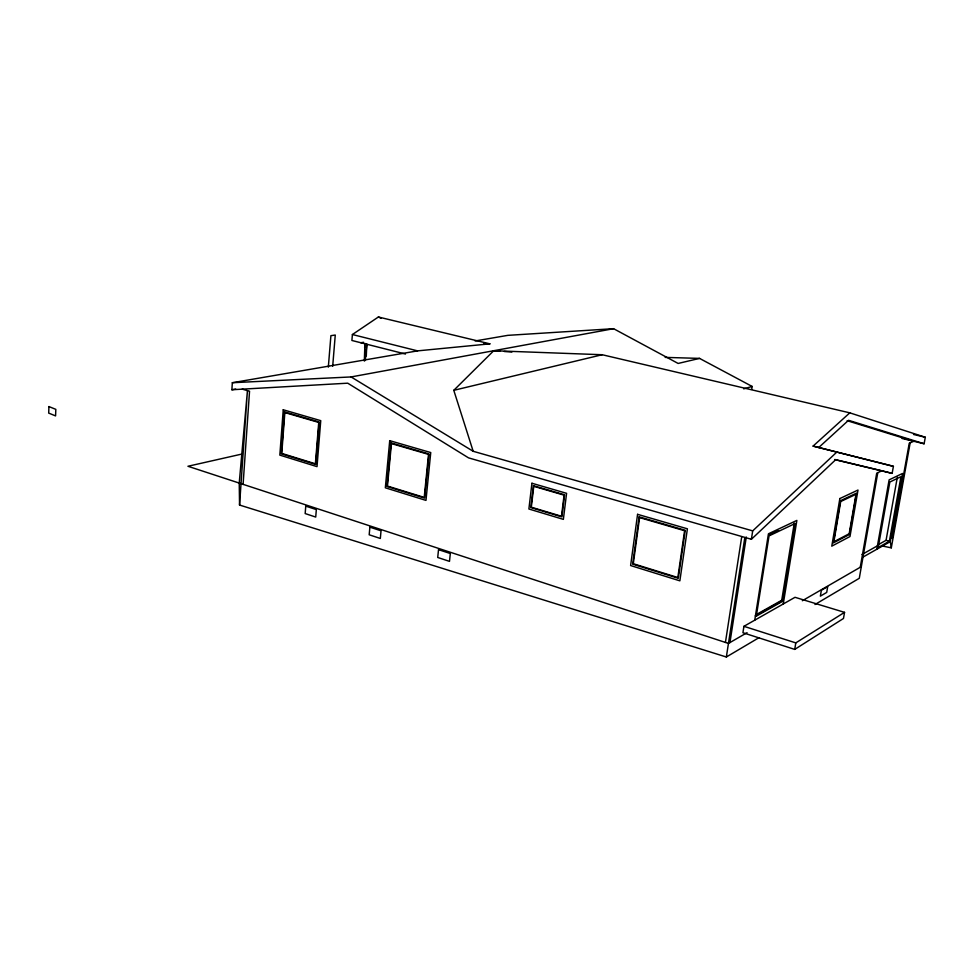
<?xml version="1.0" encoding="UTF-8"?>
<svg xmlns="http://www.w3.org/2000/svg" width="974" height="974" viewBox="0 0 974 974"><rect width="100%" height="100%" fill="white"/><g stroke="black" fill="none" stroke-linecap="round" stroke-linejoin="round"><path stroke-width="1.46" d="M364.337 361.098L364.933 343.42M366.285 355.973L366.833 344.029L365.323 360.502M901.973 438.458L924.119 443.754L925.3 437.253L849.791 412.842L813.095 446.092L893.401 466.327L892.147 473.376L835.582 459.801L751.392 539.279L468.531 457.865L347.73 383.184L231.873 389.746L232.336 382.721L417.59 350.871L489.885 343.846L378.375 317L352.405 334.532L351.894 340.474L405.476 354.037M239.555 505.043L247.445 390.623L239.227 483.055L239.555 505.043L726.348 657L758.929 637.714M243.086 484.468L249.539 391.231L242.197 389.125M328.323 367.149L330.904 335.677L335.263 335.032L332.682 366.334M751.697 389.405L752.147 386.447L699.551 358.395L665.181 357.385M725.435 642.426L741.713 536.784M726.348 657L744.806 537.672M729.94 642.56L746.291 536.991M751.392 539.279L752.695 530.879L836.885 452.021M743.929 626.319L742.931 632.723L794.723 649.402L843.484 618.478L844.543 612.354L795.015 597.306L743.929 626.319L795.795 642.889L844.543 612.354M754.753 620.17L768.437 533.801L796.878 520.396L783.254 603.977M756.299 616.165L769.034 535.895L795.247 523.464L782.572 601.335L756.299 616.165L755.3 615.848L781.598 601.043L782.572 601.335M781.598 601.043L794.26 523.184M794.723 649.402L795.795 642.889M860.249 567.282L876.722 473.157L881.884 470.795L892.147 473.376M877.781 472.67L859.287 578.288L814.97 604.525M876.831 549.251L889.128 479.841L902.496 473.486L890.273 541.641L891.295 547.851L882.359 546M878.597 544.49L886.072 540.314L897.31 477.333M889.384 541.215L900.938 476.712L889.834 482.033L878.207 547.522L889.384 541.215L886.072 540.314M892.33 537.465L909.241 443.243L913.758 441.283L847.149 420.695M891.295 547.851L910.166 442.841M364.58 347.462L366.321 343.761M752.695 530.879L473.181 451.291L453.787 390.318L493.721 350.725L602.188 354.731L849.791 412.842M818.732 447.516L848.537 420.305L924.119 443.754M747.058 632.674L728.455 643.424L187.945 466.266L242.441 453.933M802.332 600.739L861.32 566.661M862.684 557.25L890.273 541.641M862.002 554.486L877.428 545.83M890.881 538.281L893.255 536.942M756.749 614.314L781.72 600.276M769.338 534.982L778.518 530.635M743.698 388.845L752.147 386.447M453.787 390.318L602.188 354.731M699.551 358.395L678.135 363.448L613.583 328.688L507.819 335.348L475.117 340.973M232.336 382.721L351.09 376.938L613.583 328.688M231.873 389.746L235.72 389.064M360.818 342.738L363.631 342.288M483.956 343.591L489.885 343.846M493.721 350.725L499.772 351.164M504.313 351.492L511.886 352.052M913.515 434.465L925.3 437.253M834.815 459.484L881.884 470.795M893.401 466.327L813.095 446.092M352.405 334.532L417.59 350.871M239.227 483.055L241.016 483.786M378.375 317L381.029 318.206M351.09 376.938L473.181 451.291M48.931 406.572L48.7 413.098L55.579 415.91L55.822 409.36L48.931 406.572M283.239 409.774L279.83 455.114L317.013 466.631L320.75 420.658L283.239 409.774M284.481 411.929L281.328 453.799L315.759 464.44L319.204 422.034L284.481 411.929M284.846 412.574L281.766 453.409L315.381 463.794L318.742 422.436L284.846 412.574M305.763 506.127L305.166 513.566L315.722 517.06L316.331 509.597L305.763 506.127M369.877 527.153L369.183 534.775L380.323 538.464L381.029 530.818L369.877 527.153M389.722 440.662L385.339 487.804L425.967 500.392L430.752 452.557L389.722 440.662M391.049 442.927L386.982 486.452L424.615 498.091L429.023 453.969L391.049 442.927M391.438 443.596L387.469 486.063L424.214 497.41L428.511 454.383L391.438 443.596M438.519 549.665L437.716 557.469L449.489 561.365L450.317 553.536L438.519 549.665M531.926 483.25L528.894 509L563.362 519.373L566.588 493.319L531.926 483.25M533.411 485.709L530.83 507.564L561.864 516.877L564.591 494.792L533.411 485.709M533.776 486.318L531.317 507.198L561.487 516.257L564.08 495.157L533.776 486.318M637.58 514.333L630.616 565.541L679.864 580.833L687.401 528.809L637.58 514.333M639.127 516.853L632.674 564.141L678.306 578.276L685.233 530.282L639.127 516.853M639.589 517.596L633.295 563.727L677.831 577.521L684.588 530.72L639.589 517.596M821.362 590.256L820.364 596.137L826.707 592.423L827.705 586.591L821.362 590.256M839.856 498.554L831.784 546.146L849.985 536.54L858.009 490.032L839.856 498.554M840.477 500.721L833.306 542.944L849.401 534.507L856.523 493.136L840.477 500.721M840.708 501.525L833.878 541.739L849.182 533.74L855.976 494.305L840.708 501.525"/></g></svg>
